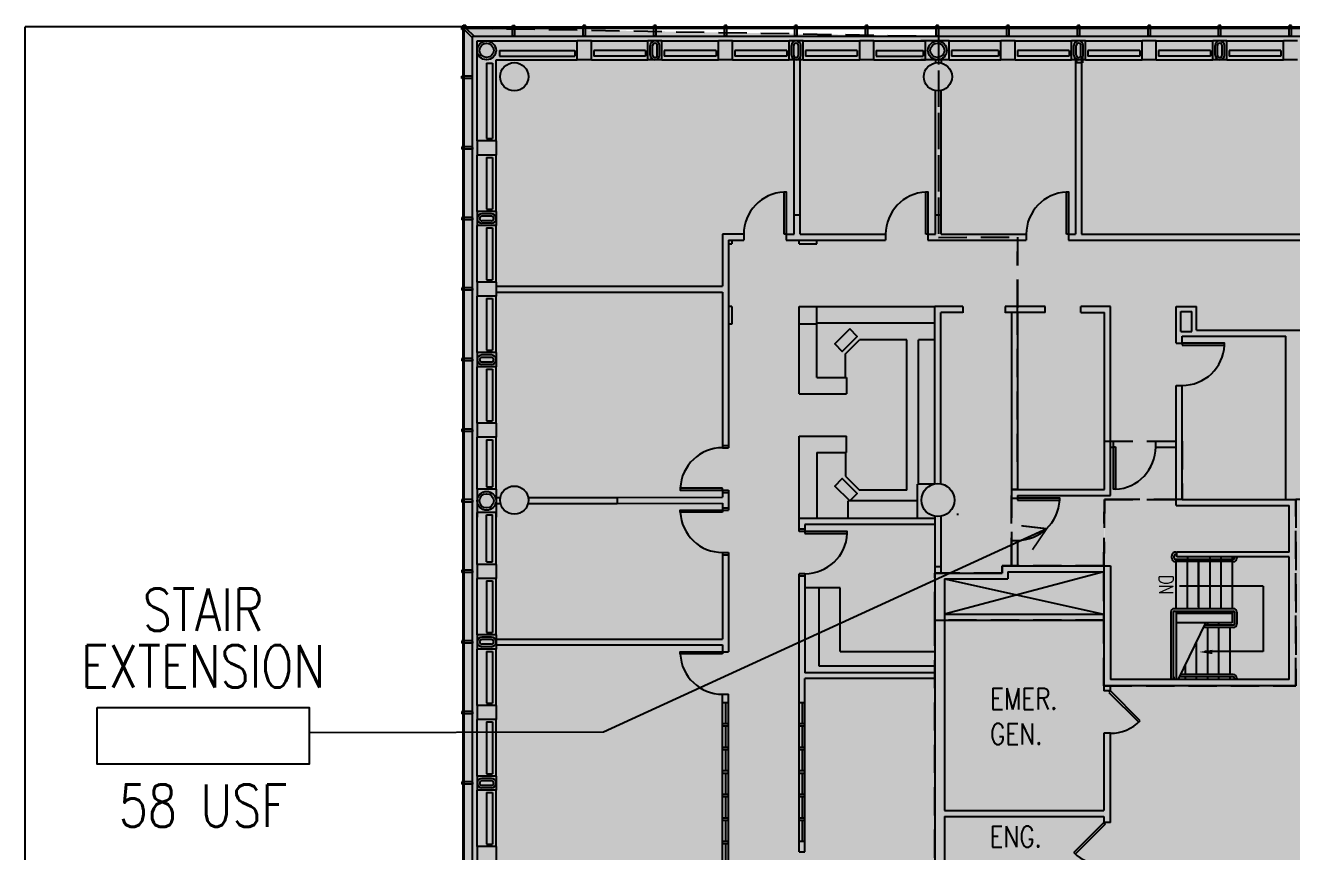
# Model space of a CAD drawing. Header units: inches. Extents: x 0 to 3025, y -21 to 2608.
# Drawn here: x 0 to 1076, y 1906 to 2608 of the extents above; entities that cross this region are included whole.
import ezdxf
from ezdxf.enums import TextEntityAlignment as Align

# ---------------------------------------------------------------- set-up
doc = ezdxf.new("R2010")
doc.units = ezdxf.units.IN
doc.header["$LTSCALE"] = 96
doc.header["$MEASUREMENT"] = 0
doc.linetypes.add('HIDDEN', pattern=[0.375, 0.25, -0.125])
doc.layers.get('0').update_dxf_attribs({"linetype": 'CONTINUOUS'})
for name, color, linetype in [('1 BOMA GROSS', 3, 'HIDDEN'), ('2 VERTICAL PENETRATION', 6, 'HIDDEN'), ('2 VERTICAL PENETRATION area', 253, 'HIDDEN'), ('3 SUITE TENANT', 4, 'HIDDEN'), ('3 SUITE TENANT area', 151, 'HIDDEN'), ('3 SUITE TENANT DARK', 4, 'HIDDEN'), ('3 SUITE TENANT DARK area', 150, 'HIDDEN'), ('5 MECH', 30, 'HIDDEN'), ('5 MECHANICAL', 1, 'HIDDEN'), ('A-Anno-Note', 92, 'CONTINUOUS'), ('A-AREA-IDEN', 81, 'CONTINUOUS'), ('A-Area-Spce-Iden', 110, 'CONTINUOUS'), ('A-Area-Spce-Sqft', 81, 'CONTINUOUS'), ('A-door', 111, 'CONTINUOUS'), ('A-flor-case', 10, 'CONTINUOUS'), ('A-flor-strs', 71, 'CONTINUOUS'), ('A-glaz', 111, 'CONTINUOUS'), ('A-GLAZ-SILL', 44, 'CONTINUOUS'), ('A-ROOF', 132, 'CONTINUOUS'), ('A-wall', 130, 'CONTINUOUS'), ('S-Cols', 122, 'CONTINUOUS')]:
    doc.layers.add(name, color=color, linetype=linetype)
doc.styles.add('ARCHITEC', font='ASG')
doc.styles.get("Standard").update_dxf_attribs({"font": 'romans.shx', "width": 0.8})
doc.dimstyles.new('Arch96', dxfattribs={"dimscale": 96, "dimtxt": 0.09375, "dimasz": 0.0625, "dimexe": 0.046875, "dimexo": 0.0625, "dimgap": 0.03125, "dimtad": 1, "dimtoh": 1, "dimdec": 4, "dimzin": 3, "dimdsep": 46, "dimlunit": 4, "dimtxsty": 'Standard', "dimblk": 'aro14', "dimblk1": 'ARCHTICK', "dimblk2": 'ARCHTICK', "dimsah": 1, "dimcen": 0.1875, "dimdle": 0.046875, "dimclrd": 256, "dimclre": 256, "dimclrt": 256, "dimaunit": 1, "dimadec": 3, "dimazin": 2, "dimtfac": 1, "dimtdec": 4, "dimtmove": 2, "dimatfit": 3, "dimldrblk": 'aro14', "dimfxl": 1, "dimfrac": 2, "dimlwd": -3, "dimlwe": -3, "dimarcsym": 0})

# ---------------------------------------------------------------- blocks, each defined once
blk = doc.blocks.new('ARROW')
blk.add_lwpolyline([(0, 0, 0, 2, 0), (6, 0, 2, 2, 0)], format="xyseb")
blk = doc.blocks.new('ADO101')
for p, q in [((0.466, -0.034), (-0.241, 0.672)), ((-0.207, 0.707), (0.5, 0)), ((0.5, 0), (0.466, -0.034))]:
    blk.add_line(p, q)
blk.add_arc((0.5, 0), 1, 135, 180)
at = {"style": 'ARCHITEC', "flags": 1}
blk.add_attdef('SILLHT', text='', height=0.1, dxfattribs=at).set_placement((0, 0), align=Align.MIDDLE)
blk = doc.blocks.new('ADO001')
for p, q in [((0.207, 0.707), (-0.5, 0)), ((-0.466, -0.034), (0.241, 0.672)), ((-0.5, 0), (-0.466, -0.034))]:
    blk.add_line(p, q)
blk.add_arc((-0.5, 0), 1, 0, 45)
at = {"style": 'ARCHITEC', "flags": 1}
blk.add_attdef('SILLHT', text='', height=0.1, dxfattribs=at).set_placement((0, 0), align=Align.MIDDLE)
blk = doc.blocks.new('FLOR-ROOM-TAG')
at = {"layer": 'A-Area-Spce-Iden'}
blk.add_lwpolyline([(-0.2344, -0.0918), (0.2344, -0.0918), (0.2344, -0.2168), (-0.2344, -0.2168)], close=True, dxfattribs=at)
at = {"width": 0.8}
for tag, p in [('AARMLBL1', (0, 0.125)), ('AARMLBL2', (0, 0))]:
    blk.add_attdef(tag, text='', height=0.0938, dxfattribs=at).set_placement(p, align=Align.MIDDLE_CENTER)
at = {"layer": 'A-Area-Spce-Iden', "width": 0.8}
blk.add_attdef('AARMNUM', text='', height=0.0938, dxfattribs=at).set_placement((0, -0.1543), align=Align.MIDDLE_CENTER)
at = {"layer": 'A-Area-Spce-Sqft', "width": 0.8}
blk.add_attdef('AARMAREA', text='', height=0.0938, dxfattribs=at).set_placement((0, -0.3086), align=Align.MIDDLE_CENTER)
blk = doc.blocks.new('_ArchTick')
at = {"linetype": 'ByBlock', "const_width": 0.15}
blk.add_lwpolyline([(-0.5, -0.5), (0.5, 0.5)], dxfattribs=at)
blk = doc.blocks.new('aro14')
blk.add_line((0, 0), (-1.021, 0))
at = {"const_width": 0.0625}
blk.add_lwpolyline([(-0.77, 0.468), (0, 0), (-0.77, -0.468)], dxfattribs=at)

msp = doc.modelspace()

# ---------------------------------------------------------------- hatches: boundary and pattern name
at = {"layer": '2 VERTICAL PENETRATION area', "transparency": 33554495}
h = msp.add_hatch(color=256, dxfattribs=at)
h.dxf.hatch_style = 1
h.paths.add_polyline_path([(838, 2148.8), (838, 2213.8), (917, 2213.8), (917, 2254.8), (983, 2254.8), (983, 2205.3), (917, 2205.3), (916.4, 2148.8)])
h = msp.add_hatch(color=256, dxfattribs=at)
h.dxf.hatch_style = 1
h.paths.add_polyline_path([(917, 2205.3), (1079.5, 2205.3), (1079.5, 2046.8), (916.4, 2046.8), (916.4, 2148.8), (917, 2148.8)])
h.paths.add_polyline_path([(1620.6, 1122.3), (1620.6, 1238.8), (2142.5, 1238.8), (2142.5, 1122), (1815.5, 1122), (1815.5, 1135.8), (1620.6, 1135.8)])
h.paths.add_polyline_path([(2142.5, 1370.8), (1959.8, 1369.9), (1959.8, 1432.3), (2142.4, 1432.5), (2142.4, 1370.8)])
h.paths.add_polyline_path([(2034.3, 696), (2141.5, 696), (2141.5, 402), (2034.3, 402)])
h.paths.add_polyline_path([(2295.1, 767.4), (2201.5, 767.4), (2201.5, 618.3), (2295.1, 618.3)])
h = msp.add_hatch(color=256, dxfattribs=at)
h.dxf.hatch_style = 1
h.paths.add_polyline_path([(830, 2148.8), (916.4, 2148.8), (916.4, 2102.8), (773, 2102.8), (773, 2142.8), (830, 2142.8)])
at = {"layer": '3 SUITE TENANT area', "transparency": 33554523}
h = msp.add_hatch(color=256, dxfattribs=at)
h.dxf.hatch_style = 1
h.paths.add_polyline_path([(2142.5, 2205.3), (2142.5, 1513.3), (2213.3, 1513.3), (2215.8, 1513.3), (2215.8, 2022.3), (2215.8, 2024.3), (2617, 2024.3), (2617, 2606.2), (776, 2606.2), (776, 2428.2), (843, 2428.3), (843, 2213.8), (917, 2213.8), (917, 2254.8), (983, 2254.8), (983, 2205.3)])
at = {"layer": '3 SUITE TENANT DARK area'}
h = msp.add_hatch(color=256, dxfattribs=at)
h.dxf.hatch_style = 1
h.paths.add_polyline_path([(1453, 1442.2), (373, 1442.2), (373, 2606.2), (776, 2599.2), (776, 2428.2), (843, 2428.3), (842.7, 2369.3), (843, 2213.8), (838, 2213.8), (838, 2148.8), (830, 2148.8), (830, 2142.8), (773, 2142.8), (773, 1828.8), (771.9, 1828.8), (771.9, 1561.1), (1453.1, 1561.1), (1453.1, 1442.2)])
at = {"layer": '5 MECH', "ltscale": 5, "transparency": 33554495}
h = msp.add_hatch(color=256, dxfattribs=at)
h.dxf.hatch_style = 1
h.paths.add_polyline_path([(1627.5, 1828.8), (773, 1828.8), (773, 2102.8), (830, 2102.8), (916.4, 2102.8), (916.4, 2046.8), (1079.5, 2046.8), (916.4, 2046.8), (1079.5, 2046.8), (1079.5, 2205.7), (2138.9, 2205.7), (2142.5, 2205.7), (2142.5, 1513.3), (1627.5, 1513.3), (1627.5, 1570.4), (1627.5, 1610.2)])

# ---------------------------------------------------------------- linework, layer by layer
at = {"layer": '1 BOMA GROSS'}
msp.add_lwpolyline([(377.5, 2606.2), (2617, 2606.2), (2617, -19.1), (1813, -19.1), (1813, -19.1), (1734.5, -19.1), (1554.5, -19.1), (1453, -19.1), (1453, 1442.3), (373, 1442.2), (373, 2551.1), (373, 2606.2), (2617, 2606.2)], close=True, dxfattribs=at)
at = {"layer": '2 VERTICAL PENETRATION'}
for points in [[(838, 2148.8), (838, 2213.8), (917, 2213.8), (917, 2254.8), (983, 2254.8), (983, 2205.3), (917, 2205.3), (916.4, 2148.8), (838, 2148.8)], [(917, 2205.3), (1079.5, 2205.3), (1079.5, 2046.8), (916.4, 2046.8), (916.4, 2148.8), (916.4, 2148.8)], [(830, 2148.8), (916.4, 2148.8), (916.4, 2102.8), (773, 2102.8), (773, 2142.8), (830, 2142.8)]]:
    msp.add_lwpolyline(points, close=True, dxfattribs=at)
at = {"layer": '3 SUITE TENANT'}
msp.add_lwpolyline([(373, 1442.2), (373, 2606.2), (776, 2599.2), (776, 2428.2), (843, 2428.3), (843, 2428.3), (843, 2428.3), (843, 2428.3), (843, 2428.3), (842.7, 2369.3), (843, 2213.8), (838, 2213.8), (838, 2148.8), (830, 2148.8), (830, 2148.8), (830, 2142.8), (830, 2142.8), (830, 2142.8), (773, 2142.8), (773, 2142.8), (773, 1828.8)], dxfattribs=at)
at = {"layer": '3 SUITE TENANT area', "transparency": 33554495}
msp.add_line((595, 1912.5), (595, 1894.5), dxfattribs=at)
at = {"layer": '3 SUITE TENANT area'}
msp.add_lwpolyline([(2142.5, 2205.3), (2142.5, 2205.3), (2142.5, 2205.3), (2142.5, 2205.3), (2142.5, 2205.3), (2142.5, 1513.3), (2142.5, 1513.3), (2142.5, 1513.3), (2142.5, 1513.3), (2213.3, 1513.3), (2215.8, 1513.3), (2215.8, 2022.3), (2215.8, 2024.3), (2617, 2024.3), (2617, 2606.2), (776, 2606.2), (776, 2428.2), (843, 2428.3), (843, 2213.8), (917, 2213.8), (917, 2254.8), (983, 2254.8), (983, 2205.3), (2142.5, 2205.3)], close=True, dxfattribs=at)
at = {"layer": '3 SUITE TENANT DARK'}
msp.add_line((835, 2143.8), (835, 2137.8), dxfattribs=at)
at = {"layer": '5 MECHANICAL'}
msp.add_lwpolyline([(1627.5, 1828.8), (773, 1828.8), (773, 2102.8), (830, 2102.8), (830, 2102.8), (916.4, 2102.8), (916.4, 2046.8), (1079.5, 2046.8), (916.4, 2046.8), (1079.5, 2046.8), (1079.5, 2205.7), (2138.9, 2205.7), (2142.5, 2205.7), (2142.5, 1513.3), (1627.5, 1513.3), (1627.5, 1570.4), (1627.5, 1610.2)], close=True, dxfattribs=at)
at = {"layer": 'A-door'}
msp.add_line((791.5, 2192.8), (793, 2192.8), dxfattribs=at)
for points in [[(644.8, 2430.8), (644.8, 2466.8), (646.5, 2466.8), (646.5, 2430.8)], [(765.3, 2430.8), (765.3, 2466.8), (767, 2466.8), (767, 2430.8)], [(884.8, 2430.8), (884.8, 2466.8), (886.5, 2466.8), (886.5, 2430.8)], [(983, 2336.5), (1019, 2336.5), (1019, 2338.3), (983, 2338.3)], [(926.4, 2250), (926.4, 2214), (924.6, 2214), (924.6, 2250)], [(592.5, 2215), (556.5, 2215), (556.5, 2213.3), (592.5, 2213.3)], [(843, 2204.8), (879, 2204.8), (879, 2206.6), (843, 2206.6)], [(592.5, 2194.5), (556.5, 2194.5), (556.5, 2196.3), (592.5, 2196.3)], [(662.5, 2176.4), (698.5, 2176.4), (698.5, 2178.2), (662.5, 2178.2)], [(592.5, 2074), (556.5, 2074), (556.5, 2075.7), (592.5, 2075.7)]]:
    msp.add_lwpolyline(points, close=True, dxfattribs=at)
for centre, start, end in [((646.5, 2430.8), 92.7863, 180), ((767, 2430.8), 92.7863, 180), ((886.5, 2430.8), 92.7863, 180), ((983, 2338.3), 270, 357.2137), ((592.5, 2213.3), 90, 177.2137), ((924.6, 2250), 272.7863, 0), ((843, 2206.6), 270, 357.2137), ((592.5, 2196.3), 182.7863, 270), ((662.5, 2178.2), 270, 357.2137), ((592.5, 2075.7), 182.7863, 270)]:
    msp.add_arc(centre, 36, start, end, dxfattribs=at)
at = {"layer": 'A-flor-case'}
for p, q in [((657.5, 2295.2), (657.5, 2369.3)), ((657.5, 2369.3), (773, 2369.3)), ((672.5, 2309.2), (672.5, 2369.3)), ((672.5, 2354.3), (657.5, 2354.3)), ((773, 2355.3), (672.5, 2355.3)), ((696.9, 2329.3), (708.8, 2341.2)), ((749, 2341.2), (708.8, 2341.2)), ((749, 2213.3), (749, 2341.2)), ((759, 2218.5), (759, 2341.2)), ((773, 2341.2), (759, 2341.2)), ((696.9, 2309.2), (696.9, 2329.3)), ((672.5, 2309.2), (697.7, 2309.2)), ((697.7, 2309.2), (697.7, 2295.2)), ((657.5, 2295.2), (697.7, 2295.2)), ((657.5, 2259.2), (697.7, 2259.2)), ((657.5, 2178.2), (657.5, 2259.2)), ((697.7, 2245.2), (697.7, 2259.2)), ((672.5, 2245.2), (672.5, 2189.2)), ((672.5, 2245.2), (697.7, 2245.2)), ((696.9, 2245.2), (696.9, 2225.1)), ((696.9, 2225.1), (708.8, 2213.3)), ((758, 2189.2), (758, 2218.5)), ((773, 2218.5), (758, 2218.5)), ((749, 2213.3), (708.8, 2213.3)), ((758, 2204.3), (699.2, 2204.3)), ((699.2, 2189.3), (699.2, 2204.3)), ((692.5, 2130.2), (662.5, 2130.2)), ((674.5, 2063.7), (674.5, 2130.2)), ((692.5, 2076.2), (692.5, 2130.2)), ((692.5, 2076.2), (773, 2076.2)), ((773, 2063.7), (674.5, 2063.7))]:
    msp.add_line(p, q, dxfattribs=at)
for points in [[(700.5, 2350.4), (687.8, 2337.6), (694.2, 2331.3), (706.9, 2344)], [(700.5, 2204.1), (687.8, 2216.8), (694.2, 2223.2), (706.9, 2210.5)]]:
    msp.add_lwpolyline(points, close=True, dxfattribs=at)
at = {"layer": 'A-flor-strs'}
for p, q in [((974.2, 2155.5), (974.2, 2157.5)), ((976.2, 2155.5), (976.2, 2157.5)), ((977.2, 2154.5), (1026.5, 2154.5)), ((1026.5, 2152.5), (977.2, 2152.5)), ((978, 2112.5), (978, 2152.5)), ((987.5, 2156.5), (987.5, 2154.5)), ((987.5, 2112.5), (987.5, 2152.5)), ((997, 2152.5), (997, 2112.5)), ((1006.5, 2156.5), (1006.5, 2154.5)), ((1006.5, 2152.5), (1006.5, 2112.5)), ((1016, 2156.5), (1016, 2154.5)), ((1016, 2152.5), (1016, 2112.5)), ((1025.5, 2156.5), (1025.5, 2154.5)), ((1025.5, 2152.5), (1025.5, 2112.5)), ((1027.5, 2156.5), (1027.5, 2155.5)), ((1029.5, 2156.5), (1029.5, 2155.5)), ((997, 2114.1), (997, 2151.7)), ((1051.9, 2131.7), (980.7, 2131.7)), ((987.5, 2114.1), (987.5, 2132.1)), ((1051.9, 2131.7), (1051.9, 2076.1)), ((973.4, 2109.5), (973.4, 2052.4)), ((975.4, 2109.5), (975.4, 2052.4)), ((1026.5, 2112.5), (976.4, 2112.5)), ((976.4, 2110.5), (1026.5, 2110.5)), ((978, 2110.5), (978, 2052.4)), ((987.5, 2110.5), (987.5, 2108.5)), ((997, 2110.5), (997, 2108.5)), ((1006.5, 2110.5), (1006.5, 2108.5)), ((1016, 2110.5), (1016, 2108.5)), ((1025.5, 2110.5), (1025.5, 2100.5)), ((1027.5, 2109.5), (1027.5, 2099.5)), ((1029.5, 2109.5), (1029.5, 2099.5)), ((1025.5, 2108.5), (978, 2108.5)), ((1025.5, 2100.5), (978, 2100.5)), ((1002.9, 2100.5), (979.6, 2052.5)), ((1026.5, 2098.5), (1002, 2098.5)), ((1004.5, 2100.5), (1004.5, 2098.5)), ((1014, 2100.5), (1014, 2098.5)), ((1026.5, 2096.5), (1001, 2096.5)), ((1004.5, 2096.5), (1004.5, 2056.5)), ((1014, 2096.5), (1014, 2056.5)), ((1023.5, 2096.5), (1023.5, 2056.5)), ((995, 2084.2), (995, 2056.5)), ((1051.9, 2076.1), (1002.3, 2076.1)), ((1026.5, 2056.5), (981.6, 2056.5)), ((985.5, 2064.6), (985.5, 2056.5)), ((976, 2054.5), (976, 2052.5)), ((1026.5, 2054.5), (980.6, 2054.5)), ((985.5, 2054.5), (985.5, 2052.5)), ((995, 2054.5), (995, 2052.5)), ((1004.5, 2054.5), (1004.5, 2052.5)), ((1014, 2054.5), (1014, 2052.5)), ((1023.5, 2054.5), (1023.5, 2052.5)), ((1027.5, 2053.5), (1027.5, 2052.5)), ((1029.5, 2053.5), (1029.5, 2052.5))]:
    msp.add_line(p, q, dxfattribs=at)
for centre, radius, start, end in [((977.2, 2157.5), 3, 74.9904, 180), ((977.2, 2155.5), 3, 180, 270), ((977.2, 2157.5), 1, 39.0183, 180), ((977.2, 2155.5), 1, 180, 270), ((1026.5, 2155.5), 3, 270, 360), ((1026.5, 2155.5), 1, 270, 360), ((976.4, 2109.5), 3, 90, 180), ((976.4, 2109.5), 1, 90, 180), ((1026.5, 2109.5), 3, 0, 90), ((1026.5, 2109.5), 1, 0, 90), ((1026.5, 2099.5), 3, 270, 0), ((1026.5, 2099.5), 1, 270, 0), ((1026.5, 2053.5), 3, 0, 90), ((1026.5, 2053.5), 1, 0, 90)]:
    msp.add_arc(centre, radius, start, end, dxfattribs=at)
at = {"layer": 'A-glaz'}
for p, q in [((370.8, 2607.2), (374.4, 2607.2)), ((370.8, 2604.8), (370.8, 2607.2)), ((372, 2604.8), (370.8, 2604.8)), ((372, 2608.5), (374.4, 2608.5)), ((372, 2604.8), (372, 2608.5)), ((372, 1441.2), (372, 2607.2)), ((372, 2607.2), (2617, 2607.2)), ((373, 1442.2), (373, 2606.2)), ((373, 2606.2), (2618, 2606.2)), ((373, 2604.8), (380, 2597.8)), ((374.4, 2607.2), (374.4, 2608.5)), ((374.4, 2606.2), (381.4, 2599.2)), ((414, 2607.2), (414, 2608.2)), ((414, 2608.2), (416, 2608.2)), ((414, 2599.2), (414, 2606.2)), ((414.8, 2606.2), (414.8, 2607.2)), ((415.2, 2606.2), (415.2, 2607.2)), ((416, 2607.2), (416, 2608.2)), ((416, 2599.2), (416, 2606.2)), ((474, 2607.2), (474, 2608.2)), ((476, 2608.2), (474, 2608.2)), ((474, 2599.2), (474, 2606.2)), ((474.8, 2606.2), (474.8, 2607.2)), ((475.2, 2606.2), (475.2, 2607.2)), ((476, 2607.2), (476, 2608.2)), ((476, 2599.2), (476, 2606.2)), ((534, 2607.2), (534, 2608.2)), ((536, 2608.2), (534, 2608.2)), ((534, 2599.2), (534, 2606.2)), ((534.8, 2606.2), (534.8, 2607.2)), ((535.2, 2606.2), (535.2, 2607.2)), ((536, 2607.2), (536, 2608.2)), ((536, 2599.2), (536, 2606.2)), ((596, 2608.2), (594, 2608.2)), ((594, 2607.2), (594, 2608.2)), ((594, 2599.2), (594, 2606.2)), ((594.8, 2606.2), (594.8, 2607.2)), ((595.2, 2606.2), (595.2, 2607.2)), ((596, 2607.2), (596, 2608.2)), ((596, 2599.2), (596, 2606.2)), ((654, 2607.2), (654, 2608.2)), ((656, 2608.2), (654, 2608.2)), ((654, 2599.2), (654, 2606.2)), ((654.8, 2606.2), (654.8, 2607.2)), ((655.2, 2606.2), (655.2, 2607.2)), ((656, 2607.2), (656, 2608.2)), ((656, 2599.2), (656, 2606.2)), ((714, 2607.2), (714, 2608.2)), ((716, 2608.2), (714, 2608.2)), ((714, 2599.2), (714, 2606.2)), ((714.8, 2606.2), (714.8, 2607.2)), ((715.2, 2606.2), (715.2, 2607.2)), ((716, 2607.2), (716, 2608.2)), ((716, 2599.2), (716, 2606.2)), ((774, 2607.2), (774, 2608.2)), ((776, 2608.2), (774, 2608.2)), ((774, 2599.2), (774, 2606.2)), ((774.8, 2606.2), (774.8, 2607.2)), ((775.2, 2606.2), (775.2, 2607.2)), ((776, 2607.2), (776, 2608.2)), ((776, 2599.2), (776, 2606.2)), ((834, 2607.2), (834, 2608.2)), ((836, 2608.2), (834, 2608.2)), ((834, 2599.2), (834, 2606.2)), ((834.8, 2606.2), (834.8, 2607.2)), ((835.2, 2606.2), (835.2, 2607.2)), ((836, 2607.2), (836, 2608.2)), ((836, 2599.2), (836, 2606.2)), ((894, 2607.2), (894, 2608.2)), ((896, 2608.2), (894, 2608.2)), ((894, 2599.2), (894, 2606.2)), ((894.8, 2606.2), (894.8, 2607.2)), ((895.2, 2606.2), (895.2, 2607.2)), ((896, 2607.2), (896, 2608.2)), ((896, 2599.2), (896, 2606.2)), ((956, 2608.2), (954, 2608.2)), ((954, 2607.2), (954, 2608.2)), ((954, 2599.2), (954, 2606.2)), ((954.8, 2606.2), (954.8, 2607.2)), ((955.2, 2606.2), (955.2, 2607.2)), ((956, 2607.2), (956, 2608.2)), ((956, 2599.2), (956, 2606.2)), ((1014, 2607.2), (1014, 2608.2)), ((1016, 2608.2), (1014, 2608.2)), ((1014, 2599.2), (1014, 2606.2)), ((1014.8, 2606.2), (1014.8, 2607.2)), ((1015.2, 2606.2), (1015.2, 2607.2)), ((1016, 2607.2), (1016, 2608.2)), ((1016, 2599.2), (1016, 2606.2)), ((1074, 2607.2), (1074, 2608.2)), ((1076, 2608.2), (1074, 2608.2)), ((1074, 2599.2), (1074, 2606.2)), ((1074.8, 2606.2), (1074.8, 2607.2)), ((1075.2, 2606.2), (1075.2, 2607.2)), ((1076, 2607.2), (1076, 2608.2)), ((1076, 2599.2), (1076, 2606.2)), ((380, 1449.2), (380, 2599.2)), ((380, 2599.2), (2610, 2599.2)), ((415.4, 2599.2), (414, 2599.2)), ((475.4, 2599.2), (474, 2599.2)), ((535.4, 2599.2), (534, 2599.2)), ((595.4, 2599.2), (594, 2599.2)), ((655.4, 2599.2), (654, 2599.2)), ((715.4, 2599.2), (714, 2599.2)), ((775.4, 2599.2), (774, 2599.2)), ((835.4, 2599.2), (834, 2599.2)), ((895.4, 2599.2), (894, 2599.2)), ((955.4, 2599.2), (954, 2599.2)), ((1015.4, 2599.2), (1014, 2599.2)), ((1075.4, 2599.2), (1074, 2599.2)), ((371, 2563.2), (371, 2565.2)), ((372, 2565.2), (371, 2565.2)), ((372, 2563.2), (371, 2563.2)), ((373, 2564.5), (372, 2564.5)), ((373, 2564), (372, 2564)), ((380, 2565.2), (373, 2565.2)), ((380, 2563.2), (373, 2563.2)), ((372, 2505.2), (371, 2505.2)), ((371, 2505.2), (371, 2503.2)), ((372, 2503.2), (371, 2503.2)), ((373, 2504.5), (372, 2504.5)), ((373, 2504), (372, 2504)), ((380, 2505.2), (373, 2505.2)), ((380, 2503.2), (373, 2503.2)), ((380, 2504.7), (380, 2503.2)), ((371, 2445.2), (371, 2443.2)), ((372, 2445.2), (371, 2445.2)), ((372, 2443.2), (371, 2443.2)), ((373, 2444.5), (372, 2444.5)), ((373, 2444), (372, 2444)), ((380, 2445.2), (373, 2445.2)), ((380, 2443.2), (373, 2443.2)), ((380, 2444.7), (380, 2443.2)), ((371, 2385.2), (371, 2383.2)), ((372, 2385.2), (371, 2385.2)), ((372, 2383.2), (371, 2383.2)), ((373, 2384.5), (372, 2384.5)), ((373, 2384), (372, 2384)), ((380, 2385.2), (373, 2385.2)), ((380, 2383.2), (373, 2383.2)), ((380, 2384.7), (380, 2383.2)), ((372, 2325.2), (371, 2325.2)), ((371, 2325.2), (371, 2323.2)), ((373, 2324.5), (372, 2324.5)), ((380, 2325.2), (373, 2325.2)), ((380, 2324.7), (380, 2323.2)), ((372, 2323.2), (371, 2323.2)), ((373, 2324), (372, 2324)), ((380, 2323.2), (373, 2323.2)), ((372, 2265.2), (371, 2265.2)), ((371, 2265.2), (371, 2263.2)), ((372, 2263.2), (371, 2263.2)), ((373, 2264.5), (372, 2264.5)), ((373, 2264), (372, 2264)), ((380, 2265.2), (373, 2265.2)), ((380, 2263.2), (373, 2263.2)), ((380, 2264.7), (380, 2263.2)), ((371, 2205.2), (371, 2203.2)), ((372, 2205.2), (371, 2205.2)), ((372, 2203.2), (371, 2203.2)), ((373, 2204.5), (372, 2204.5)), ((373, 2204), (372, 2204)), ((380, 2205.2), (373, 2205.2)), ((380, 2203.2), (373, 2203.2)), ((380, 2204.7), (380, 2203.2)), ((371, 2145.2), (371, 2143.2)), ((372, 2145.2), (371, 2145.2)), ((372, 2143.2), (371, 2143.2)), ((373, 2144.5), (372, 2144.5)), ((373, 2144), (372, 2144)), ((380, 2145.2), (373, 2145.2)), ((380, 2143.2), (373, 2143.2)), ((380, 2144.7), (380, 2143.2)), ((371, 2085.2), (371, 2083.2)), ((372, 2085.2), (371, 2085.2)), ((372, 2083.2), (371, 2083.2)), ((373, 2084.5), (372, 2084.5)), ((373, 2084), (372, 2084)), ((380, 2085.2), (373, 2085.2)), ((380, 2083.2), (373, 2083.2)), ((380, 2084.7), (380, 2083.2)), ((372, 2025.2), (371, 2025.2)), ((371, 2025.2), (371, 2023.2)), ((372, 2023.2), (371, 2023.2)), ((373, 2024.5), (372, 2024.5)), ((373, 2024), (372, 2024)), ((380, 2025.2), (373, 2025.2)), ((380, 2023.2), (373, 2023.2)), ((380, 2024.7), (380, 2023.2)), ((657.5, 1905.9), (657.5, 2032.5)), ((660, 2032.5), (660, 2014.5)), ((662.5, 1905.9), (662.5, 2032.5)), ((662.5, 2014.5), (657.5, 2014.5)), ((662.5, 2012.5), (657.5, 2012.5)), ((660, 2012.5), (660, 1994.5)), ((662.5, 1994.5), (657.5, 1994.5)), ((662.5, 1992.5), (657.5, 1992.5)), ((660, 1992.5), (660, 1974.5)), ((662.5, 1974.5), (657.5, 1974.5)), ((662.5, 1972.5), (657.5, 1972.5)), ((660, 1972.5), (660, 1954.5)), ((371, 1965.2), (371, 1963.2)), ((372, 1965.2), (371, 1965.2)), ((372, 1963.2), (371, 1963.2)), ((373, 1964.5), (372, 1964.5)), ((373, 1964), (372, 1964)), ((380, 1965.2), (373, 1965.2)), ((380, 1963.2), (373, 1963.2)), ((380, 1964.7), (380, 1963.2)), ((662.5, 1954.5), (657.5, 1954.5)), ((662.5, 1952.5), (657.5, 1952.5)), ((660, 1952.5), (660, 1934.5)), ((662.5, 1934.5), (657.5, 1934.5)), ((662.5, 1932.5), (657.5, 1932.5)), ((660, 1932.5), (660, 1914.5)), ((662.5, 1914.5), (657.5, 1914.5)), ((657.5, 1905.9), (662.5, 1905.9))]:
    msp.add_line(p, q, dxfattribs=at)
at = {"layer": 'A-GLAZ-SILL'}
for p, q in [((384, 2595.2), (469, 2595.2)), ((384, 2510.2), (384, 2595.2)), ((469, 2579.2), (469, 2595.2)), ((481, 2579.2), (481, 2595.2)), ((481, 2595.2), (529, 2595.2)), ((529, 2579.2), (529, 2595.2)), ((541, 2579.2), (541, 2595.2)), ((541, 2595.2), (589, 2595.2)), ((589, 2579.2), (589, 2595.2)), ((601, 2579.2), (601, 2595.2)), ((601, 2595.2), (649, 2595.2)), ((649, 2579.2), (649, 2595.2)), ((661, 2579.2), (661, 2595.2)), ((661, 2595.2), (709, 2595.2)), ((709, 2579.2), (709, 2595.2)), ((721, 2579.2), (721, 2595.2)), ((721, 2595.2), (765, 2595.2)), ((765, 2579.2), (765, 2595.2)), ((785, 2579.2), (785, 2595.2)), ((785, 2595.2), (829, 2595.2)), ((829, 2579.2), (829, 2595.2)), ((841, 2579.2), (841, 2595.2)), ((841, 2595.2), (889, 2595.2)), ((889, 2579.2), (889, 2595.2)), ((901, 2579.2), (901, 2595.2)), ((901, 2595.2), (949, 2595.2)), ((949, 2579.2), (949, 2595.2)), ((961, 2579.2), (961, 2595.2)), ((961, 2595.2), (1009, 2595.2)), ((1009, 2579.2), (1009, 2595.2)), ((1021, 2579.2), (1021, 2595.2)), ((1021, 2595.2), (1069, 2595.2)), ((1069, 2579.2), (1069, 2595.2)), ((403, 2587.2), (467, 2587.2)), ((403, 2587.2), (403, 2582.2)), ((467, 2587.2), (467, 2582.2)), ((483, 2587.2), (483, 2582.2)), ((527, 2587.2), (483, 2587.2)), ((527, 2587.2), (527, 2582.2)), ((543, 2587.2), (543, 2582.2)), ((587, 2587.2), (543, 2587.2)), ((587, 2587.2), (587, 2582.2)), ((647, 2587.2), (603, 2587.2)), ((603, 2587.2), (603, 2582.2)), ((647, 2587.2), (647, 2582.2)), ((651, 2583.2), (651, 2591.2)), ((707, 2587.2), (663, 2587.2)), ((663, 2587.2), (663, 2582.2)), ((707, 2587.2), (707, 2582.2)), ((723, 2587.2), (723, 2582.2)), ((723, 2587.2), (763, 2587.2)), ((763, 2587.2), (763, 2582.2)), ((787, 2587.2), (787, 2582.2)), ((827, 2587.2), (787, 2587.2)), ((827, 2587.2), (827, 2582.2)), ((887, 2587.2), (843, 2587.2)), ((843, 2587.2), (843, 2582.2)), ((887, 2587.2), (887, 2582.2)), ((947, 2587.2), (903, 2587.2)), ((903, 2587.2), (903, 2582.2)), ((947, 2587.2), (947, 2582.2)), ((1007, 2587.2), (963, 2587.2)), ((963, 2587.2), (963, 2582.2)), ((1007, 2587.2), (1007, 2582.2)), ((1023, 2587.2), (1023, 2582.2)), ((1067, 2587.2), (1023, 2587.2)), ((1067, 2587.2), (1067, 2582.2)), ((392, 2576.2), (392, 2512.2)), ((392, 2576.2), (397, 2576.2)), ((397, 2576.2), (397, 2512.2)), ((400, 2579.2), (469, 2579.2)), ((400, 2510.2), (400, 2579.2)), ((403, 2582.2), (467, 2582.2)), ((481, 2579.2), (529, 2579.2)), ((527, 2582.2), (483, 2582.2)), ((541, 2579.2), (589, 2579.2)), ((587, 2582.2), (543, 2582.2)), ((601, 2579.2), (649, 2579.2)), ((647, 2582.2), (603, 2582.2)), ((661, 2579.2), (709, 2579.2)), ((707, 2582.2), (663, 2582.2)), ((721, 2579.2), (765, 2579.2)), ((723, 2582.2), (763, 2582.2)), ((785, 2579.2), (829, 2579.2)), ((827, 2582.2), (787, 2582.2)), ((841, 2579.2), (889, 2579.2)), ((887, 2582.2), (843, 2582.2)), ((901, 2579.2), (949, 2579.2)), ((947, 2582.2), (903, 2582.2)), ((961, 2579.2), (1009, 2579.2)), ((1007, 2582.2), (963, 2582.2)), ((1021, 2579.2), (1069, 2579.2)), ((1067, 2582.2), (1023, 2582.2)), ((400, 2510.2), (384, 2510.2)), ((392, 2512.2), (397, 2512.2)), ((400, 2498.2), (384, 2498.2)), ((384, 2450.2), (384, 2498.2)), ((400, 2450.2), (400, 2498.2)), ((392, 2496.2), (397, 2496.2)), ((392, 2496.2), (392, 2452.2)), ((397, 2496.2), (397, 2452.2)), ((400, 2450.2), (384, 2450.2)), ((392, 2452.2), (397, 2452.2)), ((400, 2438.2), (384, 2438.2)), ((384, 2390.2), (384, 2438.2)), ((392, 2436.2), (397, 2436.2)), ((392, 2436.2), (392, 2392.2)), ((397, 2436.2), (397, 2392.2)), ((400, 2390.2), (400, 2438.2)), ((400, 2390.2), (384, 2390.2)), ((392, 2392.2), (397, 2392.2)), ((400, 2378.2), (384, 2378.2)), ((384, 2330.2), (384, 2378.2)), ((400, 2330.2), (400, 2378.2)), ((392, 2376.2), (392, 2332.2)), ((392, 2376.2), (397, 2376.2)), ((397, 2376.2), (397, 2332.2)), ((400, 2330.2), (384, 2330.2)), ((392, 2332.2), (397, 2332.2)), ((400, 2318.2), (384, 2318.2)), ((384, 2270.2), (384, 2318.2)), ((392, 2316.2), (392, 2272.2)), ((392, 2316.2), (397, 2316.2)), ((397, 2316.2), (397, 2272.2)), ((400, 2270.2), (400, 2318.2)), ((392, 2272.2), (397, 2272.2)), ((400, 2270.2), (384, 2270.2)), ((400, 2258.2), (384, 2258.2)), ((384, 2214.2), (384, 2258.2)), ((392, 2256.2), (392, 2216.2)), ((392, 2256.2), (397, 2256.2)), ((397, 2256.2), (397, 2216.2)), ((400, 2214.2), (400, 2258.2)), ((400, 2214.2), (384, 2214.2)), ((392, 2216.2), (397, 2216.2)), ((400, 2194.2), (384, 2194.2)), ((384, 2150.2), (384, 2194.2)), ((392, 2152.2), (392, 2192.2)), ((392, 2192.2), (397, 2192.2)), ((397, 2152.2), (397, 2192.2)), ((400, 2150.2), (400, 2194.2)), ((392, 2152.2), (397, 2152.2)), ((400, 2150.2), (384, 2150.2)), ((400, 2138.2), (384, 2138.2)), ((384, 2090.2), (384, 2138.2)), ((392, 2136.2), (392, 2092.2)), ((392, 2136.2), (397, 2136.2)), ((397, 2136.2), (397, 2092.2)), ((400, 2090.2), (400, 2138.2)), ((400, 2090.2), (384, 2090.2)), ((392, 2092.2), (397, 2092.2)), ((400, 2078.2), (384, 2078.2)), ((384, 2030.2), (384, 2078.2)), ((400, 2030.2), (400, 2078.2)), ((392, 2076.2), (392, 2032.2)), ((392, 2076.2), (397, 2076.2)), ((397, 2076.2), (397, 2032.2)), ((400, 2030.2), (384, 2030.2)), ((392, 2032.2), (397, 2032.2)), ((400, 2018.2), (384, 2018.2)), ((384, 1970.2), (384, 2018.2)), ((392, 2016.2), (392, 1972.2)), ((392, 2016.2), (397, 2016.2)), ((397, 2016.2), (397, 1972.2)), ((400, 1970.2), (400, 2018.2)), ((400, 1970.2), (384, 1970.2)), ((392, 1972.2), (397, 1972.2)), ((400, 1958.2), (384, 1958.2)), ((384, 1910.2), (384, 1958.2)), ((392, 1956.2), (392, 1912.2)), ((392, 1956.2), (397, 1956.2)), ((397, 1956.2), (397, 1912.2)), ((400, 1910.2), (400, 1958.2)), ((400, 1910.2), (384, 1910.2)), ((392, 1912.2), (397, 1912.2))]:
    msp.add_line(p, q, dxfattribs=at)
at = {"layer": 'A-ROOF'}
for p in [(0, 1441.2), (370.8, 2607.2)]:
    msp.add_line(p, (0, 2607.2), dxfattribs=at)
at = {"layer": 'A-wall'}
for p, q in [((481, 2595.2), (469, 2595.2)), ((541, 2595.2), (529, 2595.2)), ((601, 2595.2), (589, 2595.2)), ((661, 2595.2), (649, 2595.2)), ((721, 2595.2), (709, 2595.2)), ((773, 2595.2), (761, 2595.2)), ((785, 2595.2), (773, 2595.2)), ((841, 2595.2), (829, 2595.2)), ((901, 2595.2), (889, 2595.2)), ((961, 2595.2), (949, 2595.2)), ((1021, 2595.2), (1009, 2595.2)), ((1081, 2595.2), (1069, 2595.2)), ((481, 2579.2), (469, 2579.2)), ((541, 2579.2), (529, 2579.2)), ((601, 2579.2), (589, 2579.2)), ((661, 2579.2), (649, 2579.2)), ((653.3, 2430.8), (653.3, 2580.5)), ((658.3, 2430.8), (658.3, 2580.9)), ((721, 2579.2), (709, 2579.2)), ((773, 2579.2), (761, 2579.2)), ((785, 2579.2), (773, 2579.2)), ((773.3, 2580.1), (773.3, 2576.6)), ((778.3, 2580.3), (778.3, 2576.5)), ((841, 2579.2), (829, 2579.2)), ((901, 2579.2), (889, 2579.2)), ((892.5, 2579.2), (892.5, 2430.8)), ((893.3, 2580.5), (893.3, 2576.6)), ((898.3, 2576.6), (893.3, 2576.6)), ((897.5, 2579.2), (897.5, 2430.8)), ((898.3, 2580.9), (898.3, 2576.6)), ((961, 2579.2), (949, 2579.2)), ((1021, 2579.2), (1009, 2579.2)), ((1081, 2579.2), (1069, 2579.2)), ((773.3, 2430.8), (773.3, 2553)), ((778.3, 2430.8), (778.3, 2553.1)), ((384, 2510.2), (384, 2498.2)), ((400, 2510.2), (400, 2498.2)), ((384, 2450.2), (384, 2438.2)), ((400, 2450.2), (400, 2438.2)), ((658.3, 2447), (653.3, 2447)), ((778.3, 2447), (773.3, 2447)), ((610.5, 2430.8), (592.5, 2430.8)), ((592.5, 2430.8), (592.5, 2386.7)), ((597.5, 2425.8), (597.5, 2249.3)), ((597.5, 2425.8), (610.5, 2425.8)), ((597.5, 2422.8), (600.5, 2422.8)), ((600.5, 2425.8), (600.5, 2422.8)), ((610.5, 2430.8), (610.5, 2425.8)), ((646.5, 2430.8), (646.5, 2425.8)), ((646.5, 2430.8), (653.3, 2430.8)), ((646.5, 2425.8), (731, 2425.8)), ((657.5, 2422.8), (657.5, 2425.8)), ((657.5, 2422.8), (672.5, 2422.8)), ((658.3, 2430.8), (731, 2430.8)), ((672.5, 2422.8), (672.5, 2425.8)), ((731, 2430.8), (731, 2425.8)), ((767, 2430.8), (767, 2425.8)), ((767, 2430.8), (773.3, 2430.8)), ((767, 2425.8), (850.5, 2425.8)), ((778.3, 2430.8), (850.5, 2430.8)), ((850.5, 2430.8), (850.5, 2425.8)), ((886.5, 2430.8), (886.5, 2425.8)), ((886.5, 2430.8), (892.5, 2430.8)), ((886.5, 2425.8), (1091.3, 2425.8)), ((897.5, 2430.8), (1091.3, 2430.8)), ((384, 2390.2), (384, 2378.2)), ((400, 2390.2), (400, 2378.2)), ((400, 2386.7), (592.5, 2386.7)), ((400, 2381.7), (592.5, 2381.7)), ((592.5, 2381.7), (592.5, 2249.3)), ((600.5, 2369.3), (597.5, 2369.3)), ((600.5, 2369.3), (600.5, 2354.3)), ((773, 2218.5), (773, 2369.3)), ((796.7, 2369.3), (773, 2369.3)), ((796.7, 2369.3), (796.7, 2364.1)), ((866.5, 2369.3), (832.7, 2369.3)), ((832.7, 2369.3), (832.7, 2364.1)), ((866.5, 2364.3), (866.5, 2369.3)), ((922, 2369.3), (897, 2369.3)), ((897, 2364.3), (897, 2369.3)), ((922, 2208.8), (922, 2369.3)), ((978, 2338.3), (978, 2369.3)), ((978, 2369.3), (995.2, 2369.3)), ((995.2, 2349.3), (995.2, 2369.3)), ((778, 2218.5), (778, 2364.3)), ((796.7, 2364.3), (778, 2364.3)), ((866.5, 2364.3), (832.7, 2364.3)), ((838, 2364.3), (838, 2208.8)), ((843, 2364.3), (843, 2213.8)), ((897, 2364.3), (917, 2364.3)), ((917, 2213.8), (917, 2364.3)), ((982, 2365.3), (991.2, 2365.3)), ((982, 2348.3), (982, 2365.3)), ((991.2, 2348.3), (991.2, 2365.3)), ((600.5, 2354.3), (597.5, 2354.3)), ((982, 2348.3), (991.2, 2348.3)), ((995.2, 2349.3), (1105.2, 2349.3)), ((978, 2338.3), (983, 2338.3)), ((983, 2344.3), (1071.2, 2344.3)), ((983, 2338.3), (983, 2344.3)), ((1071.2, 2205.3), (1071.2, 2344.3)), ((384, 2330.2), (384, 2318.2)), ((400, 2330.2), (400, 2318.2)), ((978, 2200.3), (978, 2302.3)), ((978, 2302.3), (983, 2302.3)), ((983, 2205.3), (983, 2302.3)), ((384, 2270.2), (384, 2258.2)), ((400, 2270.2), (400, 2258.2)), ((592.5, 2251.3), (597.5, 2251.3)), ((592.5, 2249.3), (597.5, 2249.3)), ((922, 2254.8), (924.6, 2254.8)), ((922, 2249.8), (924.6, 2249.8)), ((924.6, 2250), (924.6, 2255)), ((960.6, 2250), (960.6, 2255)), ((960.6, 2254.8), (978, 2254.8)), ((960.6, 2249.8), (978, 2249.8)), ((384, 2214.2), (384, 2202.2)), ((399.8, 2207), (403.7, 2207)), ((400, 2214.2), (400, 2202.2)), ((427.3, 2207), (503, 2207)), ((503, 2207), (592.5, 2207.3)), ((503, 2207), (503, 2202)), ((592.5, 2213.3), (597.5, 2213.3)), ((592.5, 2213.3), (592.5, 2207.3)), ((592.5, 2211.3), (597.5, 2211.3)), ((597.5, 2213.3), (597.5, 2196.3)), ((838, 2208.8), (838, 2206.6)), ((838, 2206.6), (843, 2206.6)), ((843, 2213.8), (917, 2213.8)), ((843, 2208.8), (922, 2208.8)), ((843, 2208.8), (843, 2204.8)), ((384, 2202.2), (384, 2190.2)), ((399.4, 2202), (403.8, 2202)), ((400, 2202.2), (400, 2190.2)), ((427.2, 2202), (503, 2202)), ((503, 2202), (592.5, 2202.3)), ((592.5, 2202.3), (592.5, 2196.3)), ((592.5, 2198.3), (597.5, 2198.3)), ((592.5, 2196.3), (597.5, 2196.3)), ((930, 2205.3), (917, 2205.3)), ((978, 2200.3), (1073.9, 2200.3)), ((983, 2205.3), (1071.2, 2205.3)), ((1073.9, 2160.5), (1073.9, 2200.3)), ((773, 2189.2), (657.5, 2189.2)), ((773, 2191), (773, 1858.5)), ((778, 2191), (778, 2142.8)), ((662.5, 2180.2), (657.5, 2180.2)), ((662.5, 2178.2), (657.5, 2178.2)), ((773, 2184.2), (662.5, 2184.2)), ((662.5, 2184.2), (662.5, 2178.2)), ((773, 2184), (773, 2148)), ((778, 2184), (778, 2162.8)), ((838, 2170.6), (843, 2170.6)), ((838, 2170.6), (838, 2148.8)), ((843, 2170.6), (843, 2148.8)), ((592.5, 2160.3), (592.5, 2086.7)), ((592.5, 2160.3), (597.5, 2160.3)), ((592.5, 2158.3), (597.5, 2158.3)), ((597.5, 2160.3), (597.5, 2075.7)), ((778, 2157.8), (778, 2148)), ((1073.9, 2160.5), (978.5, 2160.5)), ((978.5, 2156.5), (978.5, 2160.5)), ((1073.9, 2156.5), (978.5, 2156.5)), ((1073.9, 2052.4), (1073.9, 2156.5)), ((384, 2150.2), (384, 2138.2)), ((400, 2150.2), (400, 2138.2)), ((662.5, 2142.2), (657.5, 2142.2)), ((657.5, 2032.5), (657.5, 2142.2)), ((662.5, 2142.2), (662.5, 2058.1)), ((778, 2148), (773, 2148)), ((778, 2142.8), (830, 2142.8)), ((830, 2148.8), (922, 2148.8)), ((830, 2142.8), (830, 2148.8)), ((835, 2143.8), (916.4, 2143.8)), ((916.4, 2143.8), (916.4, 2107.8)), ((922, 2148.8), (922, 2052.4)), ((662.5, 2140.2), (657.5, 2140.2)), ((781, 2137.8), (781, 1940.8)), ((781, 2137.8), (835, 2137.8)), ((781, 2107.8), (916.4, 2107.8)), ((781, 2102.8), (916.4, 2102.8)), ((916.4, 2102.8), (916.4, 2042.6)), ((384, 2090.2), (384, 2078.2)), ((400, 2090.2), (400, 2078.2)), ((400, 2086.7), (592.5, 2086.7)), ((400, 2081.7), (592.5, 2081.7)), ((592.5, 2081.7), (592.5, 2075.7)), ((592.5, 2075.7), (597.5, 2075.7)), ((773, 2058.1), (662.5, 2058.1)), ((773, 2053.1), (662.5, 2053.1)), ((662.5, 2032.5), (662.5, 2053.1)), ((1073.9, 2052.4), (922, 2052.4)), ((1079.5, 2046.8), (922, 2046.8)), ((922, 2042.6), (922, 2046.8)), ((592.5, 1847.3), (592.5, 2039.7)), ((592.5, 2039.7), (597.5, 2039.7)), ((597.5, 1836.3), (597.5, 2039.7)), ((922, 2042.6), (916.4, 2042.6)), ((384, 2030.2), (384, 2018.2)), ((400, 2030.2), (400, 2018.2)), ((597.5, 2032.5), (592.5, 2032.5)), ((595, 2032.5), (595, 2014.5)), ((662.5, 2032.5), (657.5, 2032.5)), ((597.5, 2014.5), (592.5, 2014.5)), ((597.5, 2012.5), (592.5, 2012.5)), ((595, 2012.5), (595, 1994.5)), ((916.4, 2006.6), (916.4, 1940.8)), ((922, 2006.6), (916.4, 2006.6)), ((922, 1930.6), (922, 2006.6)), ((597.5, 1994.5), (592.5, 1994.5)), ((597.5, 1992.5), (592.5, 1992.5)), ((595, 1992.5), (595, 1974.5)), ((384, 1970.2), (384, 1958.2)), ((400, 1970.2), (400, 1958.2)), ((597.5, 1974.5), (592.5, 1974.5)), ((597.5, 1972.5), (592.5, 1972.5)), ((595, 1972.5), (595, 1954.5)), ((597.5, 1954.5), (592.5, 1954.5)), ((597.5, 1952.5), (592.5, 1952.5)), ((595, 1952.5), (595, 1934.5)), ((781, 1940.8), (916.4, 1940.8)), ((597.5, 1934.5), (592.5, 1934.5)), ((597.5, 1932.5), (592.5, 1932.5)), ((595, 1932.5), (595, 1914.5)), ((781, 1935.8), (781, 1857.6)), ((781, 1935.8), (916.4, 1935.8)), ((916.4, 1935.8), (916.4, 1930.6)), ((922, 1930.6), (916.4, 1930.6)), ((384, 1910.2), (384, 1898.2)), ((400, 1910.2), (400, 1898.2)), ((597.5, 1914.5), (592.5, 1914.5)), ((597.5, 1912.5), (592.5, 1912.5))]:
    msp.add_line(p, q, dxfattribs=at)
for points in [[(916.4, 2143.8), (781, 2107.8)], [(781, 2137.8), (916.4, 2107.8)]]:
    msp.add_lwpolyline(points, dxfattribs=at)
at = {"layer": 'S-Cols'}
for p, q in [((531, 2583.2), (531, 2591.2)), ((533, 2583.2), (533, 2591.2)), ((537, 2583.2), (537, 2591.2)), ((539, 2583.2), (539, 2591.2)), ((653, 2583.2), (653, 2591.2)), ((657, 2583.2), (657, 2591.2)), ((659, 2583.2), (659, 2591.2)), ((891, 2583.2), (891, 2591.2)), ((893, 2583.2), (893, 2591.2)), ((897, 2583.2), (897, 2591.2)), ((899, 2583.2), (899, 2591.2)), ((1011, 2583.2), (1011, 2591.2)), ((1013, 2583.2), (1013, 2591.2)), ((1017, 2583.2), (1017, 2591.2)), ((1019, 2583.2), (1019, 2591.2)), ((396, 2448.2), (388, 2448.2)), ((396, 2446.2), (388, 2446.2)), ((396, 2442.2), (388, 2442.2)), ((396, 2440.2), (388, 2440.2)), ((396, 2328.2), (388, 2328.2)), ((396, 2326.2), (388, 2326.2)), ((396, 2322.2), (388, 2322.2)), ((396, 2320.2), (388, 2320.2)), ((396, 2088.2), (388, 2088.2)), ((396, 2086.2), (388, 2086.2)), ((396, 2082.2), (388, 2082.2)), ((396, 2080.2), (388, 2080.2)), ((396, 1968.2), (388, 1968.2)), ((396, 1966.2), (388, 1966.2)), ((396, 1962.2), (388, 1962.2)), ((396, 1960.2), (388, 1960.2))]:
    msp.add_line(p, q, dxfattribs=at)
for centre, radius in [((392, 2587.2), 8), ((775, 2587.2), 8), ((392, 2587.2), 6), ((775, 2587.2), 6), ((415.5, 2564.8), 12), ((775.5, 2564.8), 12), ((415.5, 2204.8), 12), ((775.5, 2204.8), 14), ((392, 2204.2), 8), ((392, 2204.2), 6)]:
    msp.add_circle(centre, radius, dxfattribs=at)
for centre, radius, start, end in [((535, 2591.2), 4, 0, 180), ((655, 2591.2), 4, 0, 180), ((895, 2591.2), 4, 0, 180), ((1015, 2591.2), 4, 0, 180), ((535, 2583.2), 4, 180, 0), ((535, 2591.2), 2, 0, 180), ((535, 2583.2), 2, 180, 0), ((655, 2583.2), 4, 180, 0), ((655, 2591.2), 2, 0, 180), ((655, 2583.2), 2, 180, 0), ((895, 2583.2), 4, 180, 0), ((895, 2591.2), 2, 0, 180), ((895, 2583.2), 2, 180, 0), ((1015, 2583.2), 4, 180, 0), ((1015, 2591.2), 2, 0, 180), ((1015, 2583.2), 2, 180, 0), ((388, 2444.2), 4, 90, 270), ((388, 2444.2), 2, 90, 270), ((396, 2444.2), 4, 270, 90), ((396, 2444.2), 2, 270, 90), ((388, 2324.2), 4, 90, 270), ((388, 2324.2), 2, 90, 270), ((396, 2324.2), 4, 270, 90), ((396, 2324.2), 2, 270, 90), ((388, 2084.2), 4, 90, 270), ((396, 2084.2), 4, 270, 90), ((388, 2084.2), 2, 90, 270), ((396, 2084.2), 2, 270, 90), ((388, 1964.2), 4, 90, 270), ((388, 1964.2), 2, 90, 270), ((396, 1964.2), 4, 270, 90), ((396, 1964.2), 2, 270, 90)]:
    msp.add_arc(centre, radius, start, end, dxfattribs=at)

# ---------------------------------------------------------------- block references
at = {"layer": 'A-AREA-IDEN', "xscale": 384, "yscale": 384, "zscale": 384}
msp.add_blockref('FLOR-ROOM-TAG', (151.1, 2063.6), dxfattribs=at).add_auto_attribs({'AARMLBL1': 'STAIR', 'AARMLBL2': 'EXTENSION', 'AARMAREA': '58 USF'})
at = {"layer": 'A-door', "xscale": 36, "yscale": 36, "zscale": 84}
for name, p, rotation in [('ADO001', (922, 2024.6), 270), ('ADO101', (916.4, 1912.6), 90)]:
    msp.add_blockref(name, p, dxfattribs=dict(at, rotation=rotation))
at = {"layer": 'A-flor-strs', "xscale": -1.863965509880245, "yscale": 1.863248455199937, "zscale": 1.863965509880245, "rotation": 180}
msp.add_blockref('ARROW', (997.4, 2075.7), dxfattribs=at)

# ---------------------------------------------------------------- texts
at = {"layer": 'A-Anno-Note', "char_height": 18, "width": 112.896, "attachment_point": 1}
for s, insert in [('EMER.\\PGEN.', (819.8, 2044.9)), ('ENG.\\POFF', (819.4, 1927.7))]:
    msp.add_mtext(s, dxfattribs=dict(at, insert=insert))
at = {"layer": 'A-flor-strs', "width": 0.75}
msp.add_text('DN', height=12, rotation=270, dxfattribs=at).set_placement((963.5, 2141))

# ---------------------------------------------------------------- leaders
at = {"layer": 'A-AREA-IDEN'}
msp.add_leader([(867.9, 2180.5), (491.2, 2007.4), (241.1, 2006.9)], dimstyle='Arch96', override={"dimscale": 384}, dxfattribs=at)

doc.saveas('drawing.dxf')
